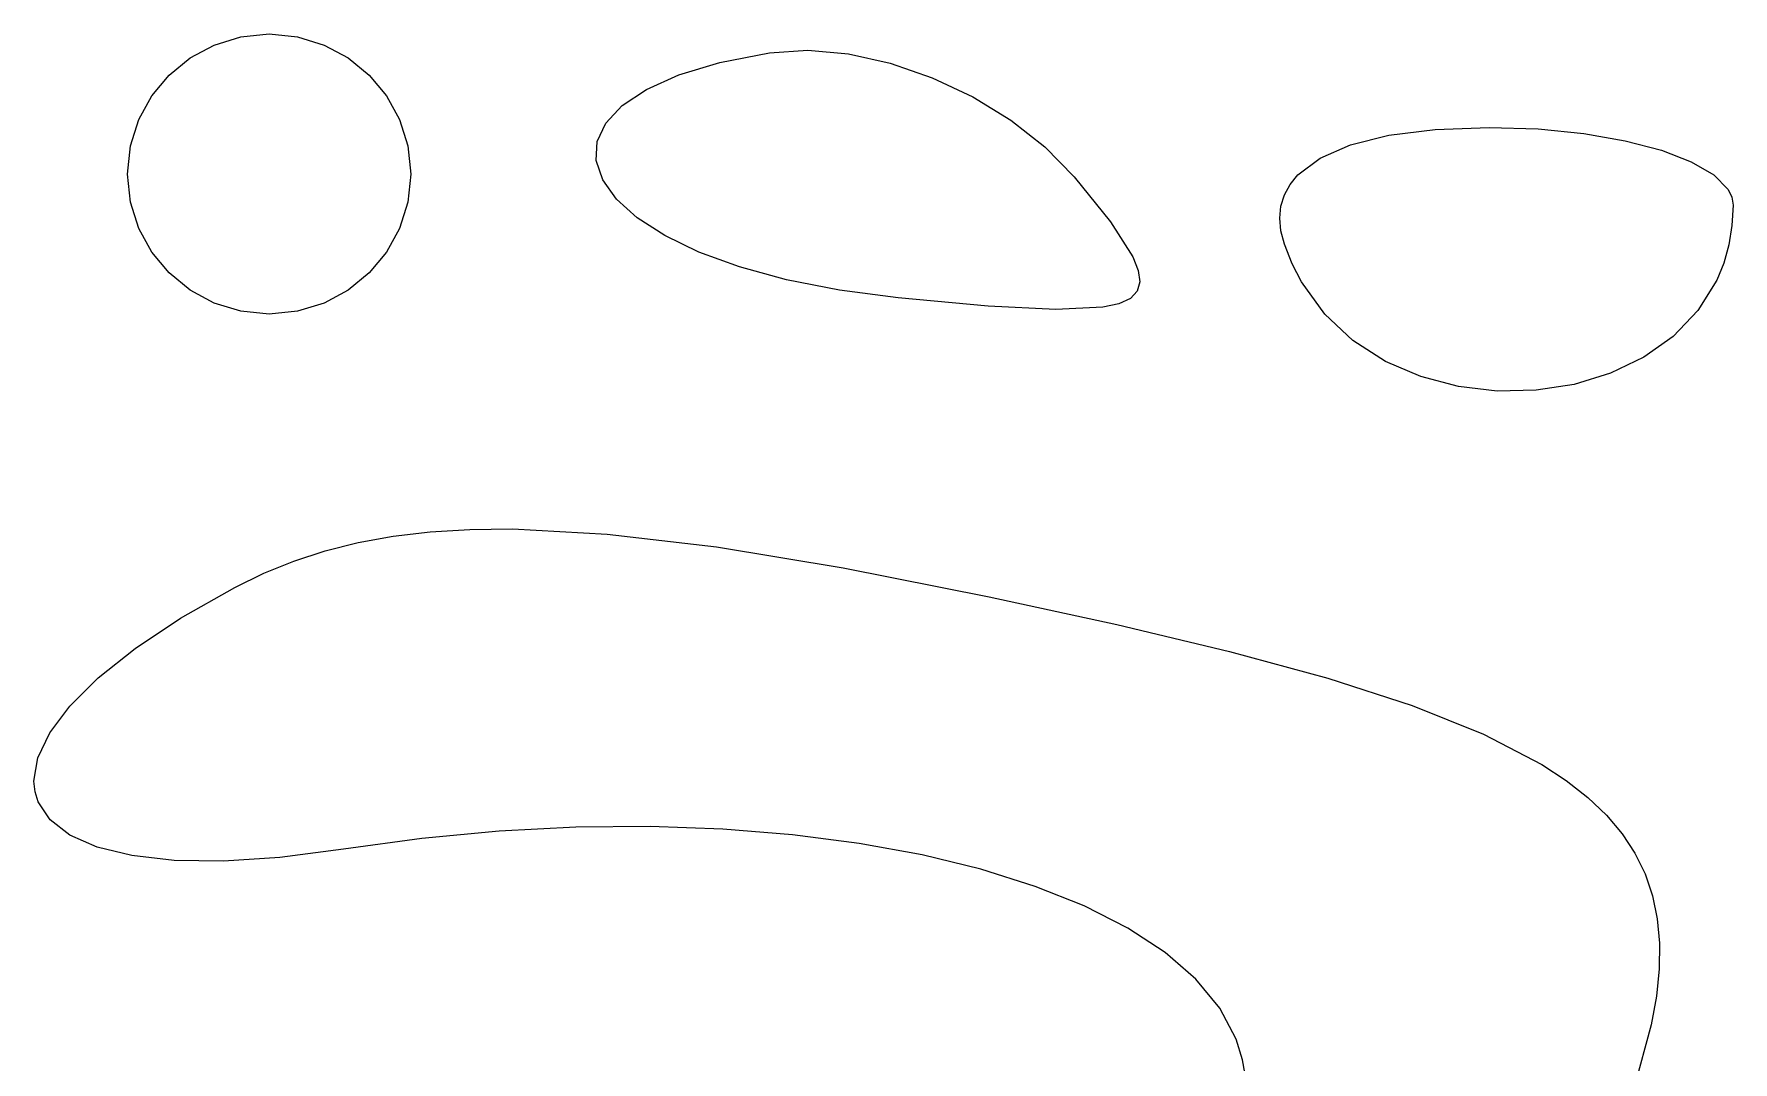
# Model space of a CAD drawing. Header units: millimetres. Extents: x -199 to 251, y -179 to 271.
# Drawn here: x -108.77 to -96.17, y -4.73 to 2.9 of the extents above; entities that cross this region are included whole.
import ezdxf

# ---------------------------------------------------------------- set-up
doc = ezdxf.new("R2010")
doc.units = ezdxf.units.MM
doc.header["$MEASUREMENT"] = 0
doc.layers.add('Camada 1', color=7, linetype='Continuous')

msp = doc.modelspace()

# ---------------------------------------------------------------- linework, layer by layer
at = {"layer": 'Camada 1', "color": 250, "lineweight": 18}
for points, knots in [([(-106.8123, 2.8745), (-106.8123, 2.8745), (-107.0232, 2.8957), (-107.0232, 2.8957), (-107.0232, 2.8957), (-107.0232, 2.8957), (-107.2342, 2.8745), (-107.2342, 2.8745), (-107.2342, 2.8745), (-107.2342, 2.8745), (-107.431, 2.8137), (-107.431, 2.8137), (-107.431, 2.8137), (-107.431, 2.8137), (-107.6093, 2.7177), (-107.6093, 2.7177), (-107.6093, 2.7177), (-107.6093, 2.7177), (-107.7648, 2.5906), (-107.7648, 2.5906), (-107.7648, 2.5906), (-107.7648, 2.5906), (-107.8933, 2.4367), (-107.8933, 2.4367), (-107.8933, 2.4367), (-107.8933, 2.4367), (-107.9904, 2.2603), (-107.9904, 2.2603), (-107.9904, 2.2603), (-107.9904, 2.2603), (-108.0519, 2.0656), (-108.0519, 2.0656), (-108.0519, 2.0656), (-108.0519, 2.0656), (-108.0733, 1.8569), (-108.0733, 1.8569), (-108.0733, 1.8569), (-108.0733, 1.8569), (-108.0519, 1.6482), (-108.0519, 1.6482), (-108.0519, 1.6482), (-108.0519, 1.6482), (-107.9904, 1.4535), (-107.9904, 1.4535), (-107.9904, 1.4535), (-107.9904, 1.4535), (-107.8933, 1.2771), (-107.8933, 1.2771), (-107.8933, 1.2771), (-107.8933, 1.2771), (-107.7648, 1.1232), (-107.7648, 1.1232), (-107.7648, 1.1232), (-107.7648, 1.1232), (-107.6093, 0.9961), (-107.6093, 0.9961), (-107.6093, 0.9961), (-107.6093, 0.9961), (-107.431, 0.9), (-107.431, 0.9), (-107.431, 0.9), (-107.431, 0.9), (-107.2342, 0.8392), (-107.2342, 0.8392), (-107.2342, 0.8392), (-107.2342, 0.8392), (-107.0232, 0.818), (-107.0232, 0.818), (-107.0232, 0.818), (-107.0232, 0.818), (-106.8123, 0.8392), (-106.8123, 0.8392), (-106.8123, 0.8392), (-106.8123, 0.8392), (-106.6155, 0.9), (-106.6155, 0.9), (-106.6155, 0.9), (-106.6155, 0.9), (-106.4372, 0.9961), (-106.4372, 0.9961), (-106.4372, 0.9961), (-106.4372, 0.9961), (-106.2817, 1.1232), (-106.2817, 1.1232), (-106.2817, 1.1232), (-106.2817, 1.1232), (-106.1532, 1.2771), (-106.1532, 1.2771), (-106.1532, 1.2771), (-106.1532, 1.2771), (-106.0561, 1.4535), (-106.0561, 1.4535), (-106.0561, 1.4535), (-106.0561, 1.4535), (-105.9946, 1.6482), (-105.9946, 1.6482), (-105.9946, 1.6482), (-105.9946, 1.6482), (-105.9732, 1.8569), (-105.9732, 1.8569), (-105.9732, 1.8569), (-105.9732, 1.8569), (-105.9946, 2.0656), (-105.9946, 2.0656), (-105.9946, 2.0656), (-105.9946, 2.0656), (-106.0561, 2.2603), (-106.0561, 2.2603), (-106.0561, 2.2603), (-106.0561, 2.2603), (-106.1532, 2.4367), (-106.1532, 2.4367), (-106.1532, 2.4367), (-106.1532, 2.4367), (-106.2817, 2.5906), (-106.2817, 2.5906), (-106.2817, 2.5906), (-106.2817, 2.5906), (-106.4372, 2.7177), (-106.4372, 2.7177), (-106.4372, 2.7177), (-106.4372, 2.7177), (-106.6155, 2.8137), (-106.6155, 2.8137), (-106.6155, 2.8137), (-106.6155, 2.8137), (-106.8123, 2.8745), (-106.8123, 2.8745)], [0, 0, 0, 0, 0.0303030303030303, 0.0303030303030303, 0.0303030303030303, 0.0303030303030303, 0.0606060606060606, 0.0606060606060606, 0.0606060606060606, 0.0606060606060606, 0.0909090909090909, 0.0909090909090909, 0.0909090909090909, 0.0909090909090909, 0.1212121212121212, 0.1212121212121212, 0.1212121212121212, 0.1212121212121212, 0.1515151515151515, 0.1515151515151515, 0.1515151515151515, 0.1515151515151515, 0.1818181818181818, 0.1818181818181818, 0.1818181818181818, 0.1818181818181818, 0.2121212121212121, 0.2121212121212121, 0.2121212121212121, 0.2121212121212121, 0.2424242424242424, 0.2424242424242424, 0.2424242424242424, 0.2424242424242424, 0.2727272727272727, 0.2727272727272727, 0.2727272727272727, 0.2727272727272727, 0.303030303030303, 0.303030303030303, 0.303030303030303, 0.303030303030303, 0.3333333333333333, 0.3333333333333333, 0.3333333333333333, 0.3333333333333333, 0.3636363636363636, 0.3636363636363636, 0.3636363636363636, 0.3636363636363636, 0.3939393939393939, 0.3939393939393939, 0.3939393939393939, 0.3939393939393939, 0.4242424242424243, 0.4242424242424243, 0.4242424242424243, 0.4242424242424243, 0.4545454545454545, 0.4545454545454545, 0.4545454545454545, 0.4545454545454545, 0.4848484848484849, 0.4848484848484849, 0.4848484848484849, 0.4848484848484849, 0.5151515151515151, 0.5151515151515151, 0.5151515151515151, 0.5151515151515151, 0.5454545454545454, 0.5454545454545454, 0.5454545454545454, 0.5454545454545454, 0.5757575757575758, 0.5757575757575758, 0.5757575757575758, 0.5757575757575758, 0.6060606060606061, 0.6060606060606061, 0.6060606060606061, 0.6060606060606061, 0.6363636363636364, 0.6363636363636364, 0.6363636363636364, 0.6363636363636364, 0.6666666666666666, 0.6666666666666666, 0.6666666666666666, 0.6666666666666666, 0.696969696969697, 0.696969696969697, 0.696969696969697, 0.696969696969697, 0.7272727272727273, 0.7272727272727273, 0.7272727272727273, 0.7272727272727273, 0.7575757575757576, 0.7575757575757576, 0.7575757575757576, 0.7575757575757576, 0.7878787878787878, 0.7878787878787878, 0.7878787878787878, 0.7878787878787878, 0.8181818181818182, 0.8181818181818182, 0.8181818181818182, 0.8181818181818182, 0.8484848484848485, 0.8484848484848485, 0.8484848484848485, 0.8484848484848485, 0.8787878787878788, 0.8787878787878788, 0.8787878787878788, 0.8787878787878788, 0.9090909090909091, 0.9090909090909091, 0.9090909090909091, 0.9090909090909091, 0.9393939393939394, 0.9393939393939394, 0.9393939393939394, 0.9393939393939394, 1, 1, 1, 1]), ([(-102.4194, 2.6782), (-102.4194, 2.6782), (-102.7299, 2.7472), (-102.7299, 2.7472), (-102.7299, 2.7472), (-102.7299, 2.7472), (-103.0313, 2.7744), (-103.0313, 2.7744), (-103.0313, 2.7744), (-103.0313, 2.7744), (-103.3144, 2.7558), (-103.3144, 2.7558), (-103.3144, 2.7558), (-103.3144, 2.7558), (-103.6819, 2.6829), (-103.6819, 2.6829), (-103.6819, 2.6829), (-103.6819, 2.6829), (-103.9856, 2.5915), (-103.9856, 2.5915), (-103.9856, 2.5915), (-103.9856, 2.5915), (-104.227, 2.4846), (-104.227, 2.4846), (-104.227, 2.4846), (-104.227, 2.4846), (-104.4076, 2.3648), (-104.4076, 2.3648), (-104.4076, 2.3648), (-104.4076, 2.3648), (-104.5288, 2.235), (-104.5288, 2.235), (-104.5288, 2.235), (-104.5288, 2.235), (-104.5921, 2.098), (-104.5921, 2.098), (-104.5921, 2.098), (-104.5921, 2.098), (-104.599, 1.9564), (-104.599, 1.9564), (-104.599, 1.9564), (-104.599, 1.9564), (-104.5508, 1.8131), (-104.5508, 1.8131), (-104.5508, 1.8131), (-104.5508, 1.8131), (-104.4491, 1.6708), (-104.4491, 1.6708), (-104.4491, 1.6708), (-104.4491, 1.6708), (-104.2953, 1.5325), (-104.2953, 1.5325), (-104.2953, 1.5325), (-104.2953, 1.5325), (-104.0909, 1.4007), (-104.0909, 1.4007), (-104.0909, 1.4007), (-104.0909, 1.4007), (-103.8373, 1.2782), (-103.8373, 1.2782), (-103.8373, 1.2782), (-103.8373, 1.2782), (-103.536, 1.1679), (-103.536, 1.1679), (-103.536, 1.1679), (-103.536, 1.1679), (-103.1884, 1.0726), (-103.1884, 1.0726), (-103.1884, 1.0726), (-103.1884, 1.0726), (-102.796, 0.995), (-102.796, 0.995), (-102.796, 0.995), (-102.796, 0.995), (-102.3603, 0.9378), (-102.3603, 0.9378), (-102.3603, 0.9378), (-102.3603, 0.9378), (-101.6935, 0.8772), (-101.6935, 0.8772), (-101.6935, 0.8772), (-101.6935, 0.8772), (-101.1913, 0.8517), (-101.1913, 0.8517), (-101.1913, 0.8517), (-101.1913, 0.8517), (-100.8435, 0.8685), (-100.8435, 0.8685), (-100.8435, 0.8685), (-100.8435, 0.8685), (-100.7242, 0.8949), (-100.7242, 0.8949), (-100.7242, 0.8949), (-100.7242, 0.8949), (-100.6395, 0.9347), (-100.6395, 0.9347), (-100.6395, 0.9347), (-100.6395, 0.9347), (-100.5884, 0.9885), (-100.5884, 0.9885), (-100.5884, 0.9885), (-100.5884, 0.9885), (-100.5692, 1.0574), (-100.5692, 1.0574), (-100.5692, 1.0574), (-100.5692, 1.0574), (-100.5809, 1.1423), (-100.5809, 1.1423), (-100.5809, 1.1423), (-100.5809, 1.1423), (-100.6221, 1.244), (-100.6221, 1.244), (-100.6221, 1.244), (-100.6221, 1.244), (-100.7879, 1.5014), (-100.7879, 1.5014), (-100.7879, 1.5014), (-100.7879, 1.5014), (-101.0561, 1.8368), (-101.0561, 1.8368), (-101.0561, 1.8368), (-101.0561, 1.8368), (-101.2727, 2.0587), (-101.2727, 2.0587), (-101.2727, 2.0587), (-101.2727, 2.0587), (-101.5265, 2.2576), (-101.5265, 2.2576), (-101.5265, 2.2576), (-101.5265, 2.2576), (-101.8085, 2.4296), (-101.8085, 2.4296), (-101.8085, 2.4296), (-101.8085, 2.4296), (-102.1092, 2.5711), (-102.1092, 2.5711), (-102.1092, 2.5711), (-102.1092, 2.5711), (-102.4194, 2.6782), (-102.4194, 2.6782)], [0, 0, 0, 0, 0.0277777777777778, 0.0277777777777778, 0.0277777777777778, 0.0277777777777778, 0.0555555555555556, 0.0555555555555556, 0.0555555555555556, 0.0555555555555556, 0.0833333333333333, 0.0833333333333333, 0.0833333333333333, 0.0833333333333333, 0.1111111111111111, 0.1111111111111111, 0.1111111111111111, 0.1111111111111111, 0.1388888888888889, 0.1388888888888889, 0.1388888888888889, 0.1388888888888889, 0.1666666666666667, 0.1666666666666667, 0.1666666666666667, 0.1666666666666667, 0.1944444444444444, 0.1944444444444444, 0.1944444444444444, 0.1944444444444444, 0.2222222222222222, 0.2222222222222222, 0.2222222222222222, 0.2222222222222222, 0.25, 0.25, 0.25, 0.25, 0.2777777777777778, 0.2777777777777778, 0.2777777777777778, 0.2777777777777778, 0.3055555555555556, 0.3055555555555556, 0.3055555555555556, 0.3055555555555556, 0.3333333333333333, 0.3333333333333333, 0.3333333333333333, 0.3333333333333333, 0.3611111111111111, 0.3611111111111111, 0.3611111111111111, 0.3611111111111111, 0.3888888888888889, 0.3888888888888889, 0.3888888888888889, 0.3888888888888889, 0.4166666666666667, 0.4166666666666667, 0.4166666666666667, 0.4166666666666667, 0.4444444444444444, 0.4444444444444444, 0.4444444444444444, 0.4444444444444444, 0.4722222222222222, 0.4722222222222222, 0.4722222222222222, 0.4722222222222222, 0.5, 0.5, 0.5, 0.5, 0.5277777777777778, 0.5277777777777778, 0.5277777777777778, 0.5277777777777778, 0.5555555555555556, 0.5555555555555556, 0.5555555555555556, 0.5555555555555556, 0.5833333333333334, 0.5833333333333334, 0.5833333333333334, 0.5833333333333334, 0.6111111111111112, 0.6111111111111112, 0.6111111111111112, 0.6111111111111112, 0.6388888888888888, 0.6388888888888888, 0.6388888888888888, 0.6388888888888888, 0.6666666666666666, 0.6666666666666666, 0.6666666666666666, 0.6666666666666666, 0.6944444444444444, 0.6944444444444444, 0.6944444444444444, 0.6944444444444444, 0.7222222222222222, 0.7222222222222222, 0.7222222222222222, 0.7222222222222222, 0.75, 0.75, 0.75, 0.75, 0.7777777777777778, 0.7777777777777778, 0.7777777777777778, 0.7777777777777778, 0.8055555555555556, 0.8055555555555556, 0.8055555555555556, 0.8055555555555556, 0.8333333333333334, 0.8333333333333334, 0.8333333333333334, 0.8333333333333334, 0.8611111111111112, 0.8611111111111112, 0.8611111111111112, 0.8611111111111112, 0.8888888888888888, 0.8888888888888888, 0.8888888888888888, 0.8888888888888888, 0.9166666666666666, 0.9166666666666666, 0.9166666666666666, 0.9166666666666666, 0.9444444444444444, 0.9444444444444444, 0.9444444444444444, 0.9444444444444444, 1, 1, 1, 1]), ([(-96.2096, 1.7421), (-96.2096, 1.7421), (-96.3155, 1.8502), (-96.3155, 1.8502), (-96.3155, 1.8502), (-96.3155, 1.8502), (-96.4827, 1.9482), (-96.4827, 1.9482), (-96.4827, 1.9482), (-96.4827, 1.9482), (-96.704, 2.0337), (-96.704, 2.0337), (-96.704, 2.0337), (-96.704, 2.0337), (-96.972, 2.1043), (-96.972, 2.1043), (-96.972, 2.1043), (-96.972, 2.1043), (-97.279, 2.1576), (-97.279, 2.1576), (-97.279, 2.1576), (-97.279, 2.1576), (-97.6178, 2.1914), (-97.6178, 2.1914), (-97.6178, 2.1914), (-97.6178, 2.1914), (-97.9809, 2.2032), (-97.9809, 2.2032), (-97.9809, 2.2032), (-97.9809, 2.2032), (-98.3796, 2.1883), (-98.3796, 2.1883), (-98.3796, 2.1883), (-98.3796, 2.1883), (-98.7228, 2.1444), (-98.7228, 2.1444), (-98.7228, 2.1444), (-98.7228, 2.1444), (-99.0082, 2.0726), (-99.0082, 2.0726), (-99.0082, 2.0726), (-99.0082, 2.0726), (-99.234, 1.9742), (-99.234, 1.9742), (-99.234, 1.9742), (-99.234, 1.9742), (-99.3979, 1.8503), (-99.3979, 1.8503), (-99.3979, 1.8503), (-99.3979, 1.8503), (-99.456, 1.7792), (-99.456, 1.7792), (-99.456, 1.7792), (-99.456, 1.7792), (-99.4979, 1.7021), (-99.4979, 1.7021), (-99.4979, 1.7021), (-99.4979, 1.7021), (-99.5233, 1.6193), (-99.5233, 1.6193), (-99.5233, 1.6193), (-99.5233, 1.6193), (-99.5319, 1.5308), (-99.5319, 1.5308), (-99.5319, 1.5308), (-99.5319, 1.5308), (-99.5235, 1.4368), (-99.5235, 1.4368), (-99.5235, 1.4368), (-99.5235, 1.4368), (-99.4979, 1.3375), (-99.4979, 1.3375), (-99.4979, 1.3375), (-99.4979, 1.3375), (-99.4406, 1.1916), (-99.4406, 1.1916), (-99.4406, 1.1916), (-99.4406, 1.1916), (-99.3711, 1.0564), (-99.3711, 1.0564), (-99.3711, 1.0564), (-99.3711, 1.0564), (-99.1993, 0.8182), (-99.1993, 0.8182), (-99.1993, 0.8182), (-99.1993, 0.8182), (-98.9896, 0.6222), (-98.9896, 0.6222), (-98.9896, 0.6222), (-98.9896, 0.6222), (-98.7495, 0.4679), (-98.7495, 0.4679), (-98.7495, 0.4679), (-98.7495, 0.4679), (-98.4863, 0.3545), (-98.4863, 0.3545), (-98.4863, 0.3545), (-98.4863, 0.3545), (-98.2074, 0.2814), (-98.2074, 0.2814), (-98.2074, 0.2814), (-98.2074, 0.2814), (-97.9201, 0.2479), (-97.9201, 0.2479), (-97.9201, 0.2479), (-97.9201, 0.2479), (-97.6318, 0.2534), (-97.6318, 0.2534), (-97.6318, 0.2534), (-97.6318, 0.2534), (-97.3499, 0.2974), (-97.3499, 0.2974), (-97.3499, 0.2974), (-97.3499, 0.2974), (-97.0817, 0.3791), (-97.0817, 0.3791), (-97.0817, 0.3791), (-97.0817, 0.3791), (-96.8347, 0.4979), (-96.8347, 0.4979), (-96.8347, 0.4979), (-96.8347, 0.4979), (-96.616, 0.6532), (-96.616, 0.6532), (-96.616, 0.6532), (-96.616, 0.6532), (-96.4331, 0.8443), (-96.4331, 0.8443), (-96.4331, 0.8443), (-96.4331, 0.8443), (-96.2934, 1.0706), (-96.2934, 1.0706), (-96.2934, 1.0706), (-96.2934, 1.0706), (-96.2419, 1.1967), (-96.2419, 1.1967), (-96.2419, 1.1967), (-96.2419, 1.1967), (-96.2041, 1.3315), (-96.2041, 1.3315), (-96.2041, 1.3315), (-96.2041, 1.3315), (-96.1807, 1.4747), (-96.1807, 1.4747), (-96.1807, 1.4747), (-96.1807, 1.4747), (-96.1727, 1.6263), (-96.1727, 1.6263), (-96.1727, 1.6263), (-96.1727, 1.6263), (-96.1821, 1.685), (-96.1821, 1.685), (-96.1821, 1.685), (-96.1821, 1.685), (-96.2096, 1.7421), (-96.2096, 1.7421)], [0, 0, 0, 0, 0.025, 0.025, 0.025, 0.025, 0.05, 0.05, 0.05, 0.05, 0.075, 0.075, 0.075, 0.075, 0.1, 0.1, 0.1, 0.1, 0.125, 0.125, 0.125, 0.125, 0.15, 0.15, 0.15, 0.15, 0.175, 0.175, 0.175, 0.175, 0.2, 0.2, 0.2, 0.2, 0.225, 0.225, 0.225, 0.225, 0.25, 0.25, 0.25, 0.25, 0.275, 0.275, 0.275, 0.275, 0.3, 0.3, 0.3, 0.3, 0.325, 0.325, 0.325, 0.325, 0.35, 0.35, 0.35, 0.35, 0.375, 0.375, 0.375, 0.375, 0.4, 0.4, 0.4, 0.4, 0.425, 0.425, 0.425, 0.425, 0.45, 0.45, 0.45, 0.45, 0.475, 0.475, 0.475, 0.475, 0.5, 0.5, 0.5, 0.5, 0.525, 0.525, 0.525, 0.525, 0.55, 0.55, 0.55, 0.55, 0.575, 0.575, 0.575, 0.575, 0.6, 0.6, 0.6, 0.6, 0.625, 0.625, 0.625, 0.625, 0.65, 0.65, 0.65, 0.65, 0.675, 0.675, 0.675, 0.675, 0.7, 0.7, 0.7, 0.7, 0.725, 0.725, 0.725, 0.725, 0.75, 0.75, 0.75, 0.75, 0.775, 0.775, 0.775, 0.775, 0.8, 0.8, 0.8, 0.8, 0.825, 0.825, 0.825, 0.825, 0.85, 0.85, 0.85, 0.85, 0.875, 0.875, 0.875, 0.875, 0.9, 0.9, 0.9, 0.9, 0.925, 0.925, 0.925, 0.925, 0.95, 0.95, 0.95, 0.95, 1, 1, 1, 1]), ([(-97.0979, -5.4358), (-97.0979, -5.4358), (-96.9059, -4.917), (-96.9059, -4.917), (-96.9059, -4.917), (-96.9059, -4.917), (-96.7788, -4.4523), (-96.7788, -4.4523), (-96.7788, -4.4523), (-96.7788, -4.4523), (-96.7408, -4.2387), (-96.7408, -4.2387), (-96.7408, -4.2387), (-96.7408, -4.2387), (-96.7205, -4.0369), (-96.7205, -4.0369), (-96.7205, -4.0369), (-96.7205, -4.0369), (-96.7182, -3.846), (-96.7182, -3.846), (-96.7182, -3.846), (-96.7182, -3.846), (-96.7346, -3.6655), (-96.7346, -3.6655), (-96.7346, -3.6655), (-96.7346, -3.6655), (-96.77, -3.4949), (-96.77, -3.4949), (-96.77, -3.4949), (-96.77, -3.4949), (-96.8249, -3.3334), (-96.8249, -3.3334), (-96.8249, -3.3334), (-96.8249, -3.3334), (-96.8998, -3.1804), (-96.8998, -3.1804), (-96.8998, -3.1804), (-96.8998, -3.1804), (-96.9951, -3.0354), (-96.9951, -3.0354), (-96.9951, -3.0354), (-96.9951, -3.0354), (-97.1114, -2.8976), (-97.1114, -2.8976), (-97.1114, -2.8976), (-97.1114, -2.8976), (-97.2491, -2.7665), (-97.2491, -2.7665), (-97.2491, -2.7665), (-97.2491, -2.7665), (-97.4087, -2.6414), (-97.4087, -2.6414), (-97.4087, -2.6414), (-97.4087, -2.6414), (-97.5906, -2.5216), (-97.5906, -2.5216), (-97.5906, -2.5216), (-97.5906, -2.5216), (-98.0232, -2.2959), (-98.0232, -2.2959), (-98.0232, -2.2959), (-98.0232, -2.2959), (-98.5507, -2.0843), (-98.5507, -2.0843), (-98.5507, -2.0843), (-98.5507, -2.0843), (-99.177, -1.8818), (-99.177, -1.8818), (-99.177, -1.8818), (-99.177, -1.8818), (-99.9057, -1.6833), (-99.9057, -1.6833), (-99.9057, -1.6833), (-99.9057, -1.6833), (-100.7406, -1.4838), (-100.7406, -1.4838), (-100.7406, -1.4838), (-100.7406, -1.4838), (-101.6855, -1.2783), (-101.6855, -1.2783), (-101.6855, -1.2783), (-101.6855, -1.2783), (-102.7692, -1.0639), (-102.7692, -1.0639), (-102.7692, -1.0639), (-102.7692, -1.0639), (-103.7078, -0.9087), (-103.7078, -0.9087), (-103.7078, -0.9087), (-103.7078, -0.9087), (-104.5188, -0.8126), (-104.5188, -0.8126), (-104.5188, -0.8126), (-104.5188, -0.8126), (-105.22, -0.7752), (-105.22, -0.7752), (-105.22, -0.7752), (-105.22, -0.7752), (-105.5348, -0.7785), (-105.5348, -0.7785), (-105.5348, -0.7785), (-105.5348, -0.7785), (-105.8288, -0.7964), (-105.8288, -0.7964), (-105.8288, -0.7964), (-105.8288, -0.7964), (-106.1042, -0.8289), (-106.1042, -0.8289), (-106.1042, -0.8289), (-106.1042, -0.8289), (-106.363, -0.8759), (-106.363, -0.8759), (-106.363, -0.8759), (-106.363, -0.8759), (-106.6077, -0.9375), (-106.6077, -0.9375), (-106.6077, -0.9375), (-106.6077, -0.9375), (-106.8403, -1.0135), (-106.8403, -1.0135), (-106.8403, -1.0135), (-106.8403, -1.0135), (-107.063, -1.1041), (-107.063, -1.1041), (-107.063, -1.1041), (-107.063, -1.1041), (-107.2781, -1.2091), (-107.2781, -1.2091), (-107.2781, -1.2091), (-107.2781, -1.2091), (-107.6795, -1.4374), (-107.6795, -1.4374), (-107.6795, -1.4374), (-107.6795, -1.4374), (-108.0164, -1.6616), (-108.0164, -1.6616), (-108.0164, -1.6616), (-108.0164, -1.6616), (-108.2899, -1.8795), (-108.2899, -1.8795), (-108.2899, -1.8795), (-108.2899, -1.8795), (-108.5007, -2.0888), (-108.5007, -2.0888), (-108.5007, -2.0888), (-108.5007, -2.0888), (-108.6498, -2.2876), (-108.6498, -2.2876), (-108.6498, -2.2876), (-108.6498, -2.2876), (-108.7381, -2.4734), (-108.7381, -2.4734), (-108.7381, -2.4734), (-108.7381, -2.4734), (-108.7664, -2.6443), (-108.7664, -2.6443), (-108.7664, -2.6443), (-108.7664, -2.6443), (-108.7584, -2.7234), (-108.7584, -2.7234), (-108.7584, -2.7234), (-108.7584, -2.7234), (-108.7357, -2.798), (-108.7357, -2.798), (-108.7357, -2.798), (-108.7357, -2.798), (-108.6469, -2.9324), (-108.6469, -2.9324), (-108.6469, -2.9324), (-108.6469, -2.9324), (-108.5008, -3.0452), (-108.5008, -3.0452), (-108.5008, -3.0452), (-108.5008, -3.0452), (-108.2984, -3.1344), (-108.2984, -3.1344), (-108.2984, -3.1344), (-108.2984, -3.1344), (-108.0406, -3.1978), (-108.0406, -3.1978), (-108.0406, -3.1978), (-108.0406, -3.1978), (-107.7283, -3.2332), (-107.7283, -3.2332), (-107.7283, -3.2332), (-107.7283, -3.2332), (-107.3623, -3.2384), (-107.3623, -3.2384), (-107.3623, -3.2384), (-107.3623, -3.2384), (-106.9435, -3.2112), (-106.9435, -3.2112), (-106.9435, -3.2112), (-106.9435, -3.2112), (-106.473, -3.1496), (-106.473, -3.1496), (-106.473, -3.1496), (-106.473, -3.1496), (-105.8923, -3.0694), (-105.8923, -3.0694), (-105.8923, -3.0694), (-105.8923, -3.0694), (-105.3172, -3.0151), (-105.3172, -3.0151), (-105.3172, -3.0151), (-105.3172, -3.0151), (-104.7512, -2.9861), (-104.7512, -2.9861), (-104.7512, -2.9861), (-104.7512, -2.9861), (-104.1979, -2.9815), (-104.1979, -2.9815), (-104.1979, -2.9815), (-104.1979, -2.9815), (-103.6609, -3.0007), (-103.6609, -3.0007), (-103.6609, -3.0007), (-103.6609, -3.0007), (-103.1437, -3.0428), (-103.1437, -3.0428), (-103.1437, -3.0428), (-103.1437, -3.0428), (-102.6502, -3.107), (-102.6502, -3.107), (-102.6502, -3.107), (-102.6502, -3.107), (-102.1836, -3.1928), (-102.1836, -3.1928), (-102.1836, -3.1928), (-102.1836, -3.1928), (-101.7477, -3.2991), (-101.7477, -3.2991), (-101.7477, -3.2991), (-101.7477, -3.2991), (-101.3459, -3.4254), (-101.3459, -3.4254), (-101.3459, -3.4254), (-101.3459, -3.4254), (-100.9821, -3.5708), (-100.9821, -3.5708), (-100.9821, -3.5708), (-100.9821, -3.5708), (-100.6596, -3.7346), (-100.6596, -3.7346), (-100.6596, -3.7346), (-100.6596, -3.7346), (-100.3822, -3.916), (-100.3822, -3.916), (-100.3822, -3.916), (-100.3822, -3.916), (-100.1533, -4.1143), (-100.1533, -4.1143), (-100.1533, -4.1143), (-100.1533, -4.1143), (-99.9766, -4.3286), (-99.9766, -4.3286), (-99.9766, -4.3286), (-99.9766, -4.3286), (-99.8556, -4.5583), (-99.8556, -4.5583), (-99.8556, -4.5583), (-99.8556, -4.5583), (-99.8082, -4.7111), (-99.8082, -4.7111), (-99.8082, -4.7111), (-99.8082, -4.7111), (-99.7785, -4.8779), (-99.7785, -4.8779), (-99.7785, -4.8779), (-99.7785, -4.8779), (-99.7659, -5.0578), (-99.7659, -5.0578), (-99.7659, -5.0578), (-99.7659, -5.0578), (-99.7697, -5.2496), (-99.7697, -5.2496), (-99.7697, -5.2496), (-99.7697, -5.2496), (-99.8241, -5.6653), (-99.8241, -5.6653), (-99.8241, -5.6653), (-99.8241, -5.6653), (-99.9369, -6.1168), (-99.9369, -6.1168), (-99.9369, -6.1168), (-99.9369, -6.1168), (-100.1032, -6.5962), (-100.1032, -6.5962), (-100.1032, -6.5962), (-100.1032, -6.5962), (-100.3177, -7.0952), (-100.3177, -7.0952), (-100.3177, -7.0952), (-100.3177, -7.0952), (-100.5758, -7.6058), (-100.5758, -7.6058), (-100.5758, -7.6058), (-100.5758, -7.6058), (-100.8724, -8.1199), (-100.8724, -8.1199), (-100.8724, -8.1199), (-100.8724, -8.1199), (-101.2025, -8.6293), (-101.2025, -8.6293), (-101.2025, -8.6293), (-101.2025, -8.6293), (-101.5612, -9.126), (-101.5612, -9.126), (-101.5612, -9.126), (-101.5612, -9.126), (-101.9435, -9.6018), (-101.9435, -9.6018), (-101.9435, -9.6018), (-101.9435, -9.6018), (-102.3444, -10.0487), (-102.3444, -10.0487), (-102.3444, -10.0487), (-102.3444, -10.0487), (-102.759, -10.4586), (-102.759, -10.4586), (-102.759, -10.4586), (-102.759, -10.4586), (-103.1824, -10.8233), (-103.1824, -10.8233), (-103.1824, -10.8233), (-103.1824, -10.8233), (-103.6096, -11.1347), (-103.6096, -11.1347), (-103.6096, -11.1347), (-103.6096, -11.1347), (-104.0355, -11.3849), (-104.0355, -11.3849), (-104.0355, -11.3849), (-104.0355, -11.3849), (-104.3544, -11.5624), (-104.3544, -11.5624), (-104.3544, -11.5624), (-104.3544, -11.5624), (-104.638, -11.7489), (-104.638, -11.7489), (-104.638, -11.7489), (-104.638, -11.7489), (-104.8857, -11.9416), (-104.8857, -11.9416), (-104.8857, -11.9416), (-104.8857, -11.9416), (-105.097, -12.1378), (-105.097, -12.1378), (-105.097, -12.1378), (-105.097, -12.1378), (-105.2711, -12.3344), (-105.2711, -12.3344), (-105.2711, -12.3344), (-105.2711, -12.3344), (-105.4074, -12.5288), (-105.4074, -12.5288), (-105.4074, -12.5288), (-105.4074, -12.5288), (-105.5054, -12.718), (-105.5054, -12.718), (-105.5054, -12.718), (-105.5054, -12.718), (-105.5644, -12.8994), (-105.5644, -12.8994), (-105.5644, -12.8994), (-105.5644, -12.8994), (-105.5837, -13.07), (-105.5837, -13.07), (-105.5837, -13.07), (-105.5837, -13.07), (-105.5628, -13.227), (-105.5628, -13.227), (-105.5628, -13.227), (-105.5628, -13.227), (-105.5009, -13.3676), (-105.5009, -13.3676), (-105.5009, -13.3676), (-105.5009, -13.3676), (-105.3976, -13.489), (-105.3976, -13.489), (-105.3976, -13.489), (-105.3976, -13.489), (-105.252, -13.5883), (-105.252, -13.5883), (-105.252, -13.5883), (-105.252, -13.5883), (-105.0637, -13.6627), (-105.0637, -13.6627), (-105.0637, -13.6627), (-105.0637, -13.6627), (-104.832, -13.7095), (-104.832, -13.7095), (-104.832, -13.7095), (-104.832, -13.7095), (-104.5563, -13.7257), (-104.5563, -13.7257), (-104.5563, -13.7257), (-104.5563, -13.7257), (-104.4246, -13.7133), (-104.4246, -13.7133), (-104.4246, -13.7133), (-104.4246, -13.7133), (-104.277, -13.6768), (-104.277, -13.6768), (-104.277, -13.6768), (-104.277, -13.6768), (-103.9387, -13.5356), (-103.9387, -13.5356), (-103.9387, -13.5356), (-103.9387, -13.5356), (-103.5497, -13.3109), (-103.5497, -13.3109), (-103.5497, -13.3109), (-103.5497, -13.3109), (-103.1182, -13.011), (-103.1182, -13.011), (-103.1182, -13.011), (-103.1182, -13.011), (-102.6528, -12.6445), (-102.6528, -12.6445), (-102.6528, -12.6445), (-102.6528, -12.6445), (-102.1615, -12.22), (-102.1615, -12.22), (-102.1615, -12.22), (-102.1615, -12.22), (-101.6528, -11.7459), (-101.6528, -11.7459), (-101.6528, -11.7459), (-101.6528, -11.7459), (-101.135, -11.2308), (-101.135, -11.2308), (-101.135, -11.2308), (-101.135, -11.2308), (-100.6164, -10.6831), (-100.6164, -10.6831), (-100.6164, -10.6831), (-100.6164, -10.6831), (-100.1052, -10.1115), (-100.1052, -10.1115), (-100.1052, -10.1115), (-100.1052, -10.1115), (-99.6099, -9.5245), (-99.6099, -9.5245), (-99.6099, -9.5245), (-99.6099, -9.5245), (-99.1388, -8.9305), (-99.1388, -8.9305), (-99.1388, -8.9305), (-99.1388, -8.9305), (-98.7, -8.3382), (-98.7, -8.3382), (-98.7, -8.3382), (-98.7, -8.3382), (-98.302, -7.756), (-98.302, -7.756), (-98.302, -7.756), (-98.302, -7.756), (-97.9531, -7.1924), (-97.9531, -7.1924), (-97.9531, -7.1924), (-97.9531, -7.1924), (-97.6617, -6.6561), (-97.6617, -6.6561), (-97.6617, -6.6561), (-97.6617, -6.6561), (-97.3511, -6.0138), (-97.3511, -6.0138), (-97.3511, -6.0138), (-97.3511, -6.0138), (-97.0979, -5.4358), (-97.0979, -5.4358)], [0, 0, 0, 0, 0.0084033613445378, 0.0084033613445378, 0.0084033613445378, 0.0084033613445378, 0.0168067226890756, 0.0168067226890756, 0.0168067226890756, 0.0168067226890756, 0.0252100840336134, 0.0252100840336134, 0.0252100840336134, 0.0252100840336134, 0.0336134453781513, 0.0336134453781513, 0.0336134453781513, 0.0336134453781513, 0.0420168067226891, 0.0420168067226891, 0.0420168067226891, 0.0420168067226891, 0.0504201680672269, 0.0504201680672269, 0.0504201680672269, 0.0504201680672269, 0.0588235294117647, 0.0588235294117647, 0.0588235294117647, 0.0588235294117647, 0.0672268907563025, 0.0672268907563025, 0.0672268907563025, 0.0672268907563025, 0.0756302521008403, 0.0756302521008403, 0.0756302521008403, 0.0756302521008403, 0.0840336134453782, 0.0840336134453782, 0.0840336134453782, 0.0840336134453782, 0.092436974789916, 0.092436974789916, 0.092436974789916, 0.092436974789916, 0.1008403361344538, 0.1008403361344538, 0.1008403361344538, 0.1008403361344538, 0.1092436974789916, 0.1092436974789916, 0.1092436974789916, 0.1092436974789916, 0.1176470588235294, 0.1176470588235294, 0.1176470588235294, 0.1176470588235294, 0.1260504201680672, 0.1260504201680672, 0.1260504201680672, 0.1260504201680672, 0.134453781512605, 0.134453781512605, 0.134453781512605, 0.134453781512605, 0.1428571428571428, 0.1428571428571428, 0.1428571428571428, 0.1428571428571428, 0.1512605042016807, 0.1512605042016807, 0.1512605042016807, 0.1512605042016807, 0.1596638655462185, 0.1596638655462185, 0.1596638655462185, 0.1596638655462185, 0.1680672268907563, 0.1680672268907563, 0.1680672268907563, 0.1680672268907563, 0.1764705882352941, 0.1764705882352941, 0.1764705882352941, 0.1764705882352941, 0.1848739495798319, 0.1848739495798319, 0.1848739495798319, 0.1848739495798319, 0.1932773109243698, 0.1932773109243698, 0.1932773109243698, 0.1932773109243698, 0.2016806722689076, 0.2016806722689076, 0.2016806722689076, 0.2016806722689076, 0.2100840336134454, 0.2100840336134454, 0.2100840336134454, 0.2100840336134454, 0.2184873949579832, 0.2184873949579832, 0.2184873949579832, 0.2184873949579832, 0.226890756302521, 0.226890756302521, 0.226890756302521, 0.226890756302521, 0.2352941176470588, 0.2352941176470588, 0.2352941176470588, 0.2352941176470588, 0.2436974789915966, 0.2436974789915966, 0.2436974789915966, 0.2436974789915966, 0.2521008403361344, 0.2521008403361344, 0.2521008403361344, 0.2521008403361344, 0.2605042016806723, 0.2605042016806723, 0.2605042016806723, 0.2605042016806723, 0.2689075630252101, 0.2689075630252101, 0.2689075630252101, 0.2689075630252101, 0.2773109243697479, 0.2773109243697479, 0.2773109243697479, 0.2773109243697479, 0.2857142857142857, 0.2857142857142857, 0.2857142857142857, 0.2857142857142857, 0.2941176470588235, 0.2941176470588235, 0.2941176470588235, 0.2941176470588235, 0.3025210084033613, 0.3025210084033613, 0.3025210084033613, 0.3025210084033613, 0.3109243697478992, 0.3109243697478992, 0.3109243697478992, 0.3109243697478992, 0.319327731092437, 0.319327731092437, 0.319327731092437, 0.319327731092437, 0.3277310924369748, 0.3277310924369748, 0.3277310924369748, 0.3277310924369748, 0.3361344537815126, 0.3361344537815126, 0.3361344537815126, 0.3361344537815126, 0.3445378151260504, 0.3445378151260504, 0.3445378151260504, 0.3445378151260504, 0.3529411764705883, 0.3529411764705883, 0.3529411764705883, 0.3529411764705883, 0.361344537815126, 0.361344537815126, 0.361344537815126, 0.361344537815126, 0.3697478991596639, 0.3697478991596639, 0.3697478991596639, 0.3697478991596639, 0.3781512605042017, 0.3781512605042017, 0.3781512605042017, 0.3781512605042017, 0.3865546218487395, 0.3865546218487395, 0.3865546218487395, 0.3865546218487395, 0.3949579831932773, 0.3949579831932773, 0.3949579831932773, 0.3949579831932773, 0.4033613445378151, 0.4033613445378151, 0.4033613445378151, 0.4033613445378151, 0.4117647058823529, 0.4117647058823529, 0.4117647058823529, 0.4117647058823529, 0.4201680672268908, 0.4201680672268908, 0.4201680672268908, 0.4201680672268908, 0.4285714285714285, 0.4285714285714285, 0.4285714285714285, 0.4285714285714285, 0.4369747899159664, 0.4369747899159664, 0.4369747899159664, 0.4369747899159664, 0.4453781512605042, 0.4453781512605042, 0.4453781512605042, 0.4453781512605042, 0.453781512605042, 0.453781512605042, 0.453781512605042, 0.453781512605042, 0.4621848739495799, 0.4621848739495799, 0.4621848739495799, 0.4621848739495799, 0.4705882352941176, 0.4705882352941176, 0.4705882352941176, 0.4705882352941176, 0.4789915966386555, 0.4789915966386555, 0.4789915966386555, 0.4789915966386555, 0.4873949579831933, 0.4873949579831933, 0.4873949579831933, 0.4873949579831933, 0.4957983193277311, 0.4957983193277311, 0.4957983193277311, 0.4957983193277311, 0.5042016806722689, 0.5042016806722689, 0.5042016806722689, 0.5042016806722689, 0.5126050420168067, 0.5126050420168067, 0.5126050420168067, 0.5126050420168067, 0.5210084033613446, 0.5210084033613446, 0.5210084033613446, 0.5210084033613446, 0.5294117647058824, 0.5294117647058824, 0.5294117647058824, 0.5294117647058824, 0.5378151260504201, 0.5378151260504201, 0.5378151260504201, 0.5378151260504201, 0.5462184873949579, 0.5462184873949579, 0.5462184873949579, 0.5462184873949579, 0.5546218487394958, 0.5546218487394958, 0.5546218487394958, 0.5546218487394958, 0.5630252100840336, 0.5630252100840336, 0.5630252100840336, 0.5630252100840336, 0.5714285714285714, 0.5714285714285714, 0.5714285714285714, 0.5714285714285714, 0.5798319327731093, 0.5798319327731093, 0.5798319327731093, 0.5798319327731093, 0.5882352941176471, 0.5882352941176471, 0.5882352941176471, 0.5882352941176471, 0.5966386554621849, 0.5966386554621849, 0.5966386554621849, 0.5966386554621849, 0.6050420168067226, 0.6050420168067226, 0.6050420168067226, 0.6050420168067226, 0.6134453781512605, 0.6134453781512605, 0.6134453781512605, 0.6134453781512605, 0.6218487394957983, 0.6218487394957983, 0.6218487394957983, 0.6218487394957983, 0.6302521008403361, 0.6302521008403361, 0.6302521008403361, 0.6302521008403361, 0.6386554621848739, 0.6386554621848739, 0.6386554621848739, 0.6386554621848739, 0.6470588235294118, 0.6470588235294118, 0.6470588235294118, 0.6470588235294118, 0.6554621848739496, 0.6554621848739496, 0.6554621848739496, 0.6554621848739496, 0.6638655462184874, 0.6638655462184874, 0.6638655462184874, 0.6638655462184874, 0.6722689075630253, 0.6722689075630253, 0.6722689075630253, 0.6722689075630253, 0.680672268907563, 0.680672268907563, 0.680672268907563, 0.680672268907563, 0.6890756302521008, 0.6890756302521008, 0.6890756302521008, 0.6890756302521008, 0.6974789915966386, 0.6974789915966386, 0.6974789915966386, 0.6974789915966386, 0.7058823529411765, 0.7058823529411765, 0.7058823529411765, 0.7058823529411765, 0.7142857142857143, 0.7142857142857143, 0.7142857142857143, 0.7142857142857143, 0.7226890756302521, 0.7226890756302521, 0.7226890756302521, 0.7226890756302521, 0.7310924369747899, 0.7310924369747899, 0.7310924369747899, 0.7310924369747899, 0.7394957983193278, 0.7394957983193278, 0.7394957983193278, 0.7394957983193278, 0.7478991596638656, 0.7478991596638656, 0.7478991596638656, 0.7478991596638656, 0.7563025210084033, 0.7563025210084033, 0.7563025210084033, 0.7563025210084033, 0.7647058823529411, 0.7647058823529411, 0.7647058823529411, 0.7647058823529411, 0.773109243697479, 0.773109243697479, 0.773109243697479, 0.773109243697479, 0.7815126050420168, 0.7815126050420168, 0.7815126050420168, 0.7815126050420168, 0.7899159663865546, 0.7899159663865546, 0.7899159663865546, 0.7899159663865546, 0.7983193277310925, 0.7983193277310925, 0.7983193277310925, 0.7983193277310925, 0.8067226890756303, 0.8067226890756303, 0.8067226890756303, 0.8067226890756303, 0.8151260504201681, 0.8151260504201681, 0.8151260504201681, 0.8151260504201681, 0.8235294117647058, 0.8235294117647058, 0.8235294117647058, 0.8235294117647058, 0.8319327731092437, 0.8319327731092437, 0.8319327731092437, 0.8319327731092437, 0.8403361344537815, 0.8403361344537815, 0.8403361344537815, 0.8403361344537815, 0.8487394957983193, 0.8487394957983193, 0.8487394957983193, 0.8487394957983193, 0.8571428571428571, 0.8571428571428571, 0.8571428571428571, 0.8571428571428571, 0.865546218487395, 0.865546218487395, 0.865546218487395, 0.865546218487395, 0.8739495798319328, 0.8739495798319328, 0.8739495798319328, 0.8739495798319328, 0.8823529411764706, 0.8823529411764706, 0.8823529411764706, 0.8823529411764706, 0.8907563025210085, 0.8907563025210085, 0.8907563025210085, 0.8907563025210085, 0.8991596638655462, 0.8991596638655462, 0.8991596638655462, 0.8991596638655462, 0.907563025210084, 0.907563025210084, 0.907563025210084, 0.907563025210084, 0.9159663865546218, 0.9159663865546218, 0.9159663865546218, 0.9159663865546218, 0.9243697478991597, 0.9243697478991597, 0.9243697478991597, 0.9243697478991597, 0.9327731092436975, 0.9327731092436975, 0.9327731092436975, 0.9327731092436975, 0.9411764705882353, 0.9411764705882353, 0.9411764705882353, 0.9411764705882353, 0.9495798319327731, 0.9495798319327731, 0.9495798319327731, 0.9495798319327731, 0.957983193277311, 0.957983193277311, 0.957983193277311, 0.957983193277311, 0.9663865546218487, 0.9663865546218487, 0.9663865546218487, 0.9663865546218487, 0.9747899159663865, 0.9747899159663865, 0.9747899159663865, 0.9747899159663865, 0.9831932773109243, 0.9831932773109243, 0.9831932773109243, 0.9831932773109243, 1, 1, 1, 1])]:
    msp.add_open_spline(points, degree=3, knots=knots, dxfattribs=at)

doc.saveas('drawing.dxf')
